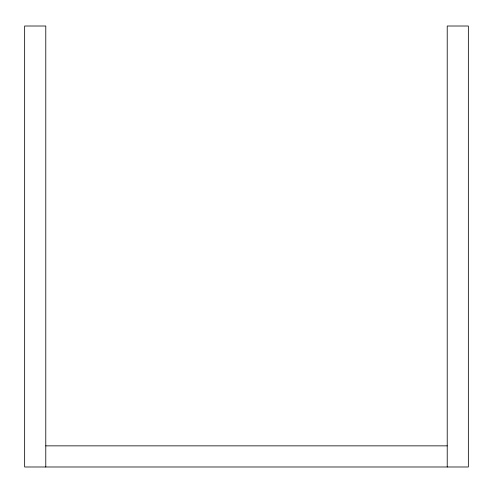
<?xml version="1.0" encoding="UTF-8"?>
<svg xmlns="http://www.w3.org/2000/svg" width="493" height="493" viewBox="0 0 493 493"><rect width="100%" height="100%" fill="white"/><g stroke="black" fill="none" stroke-linecap="round" stroke-linejoin="round"><path stroke-width="0.74" d="M45.781 445.857L447.219 445.857M447.219 466.988L447.219 26.012L468.35 26.012L468.35 466.988L24.65 466.988L24.65 26.012L45.781 26.012L45.781 466.988"/></g></svg>
